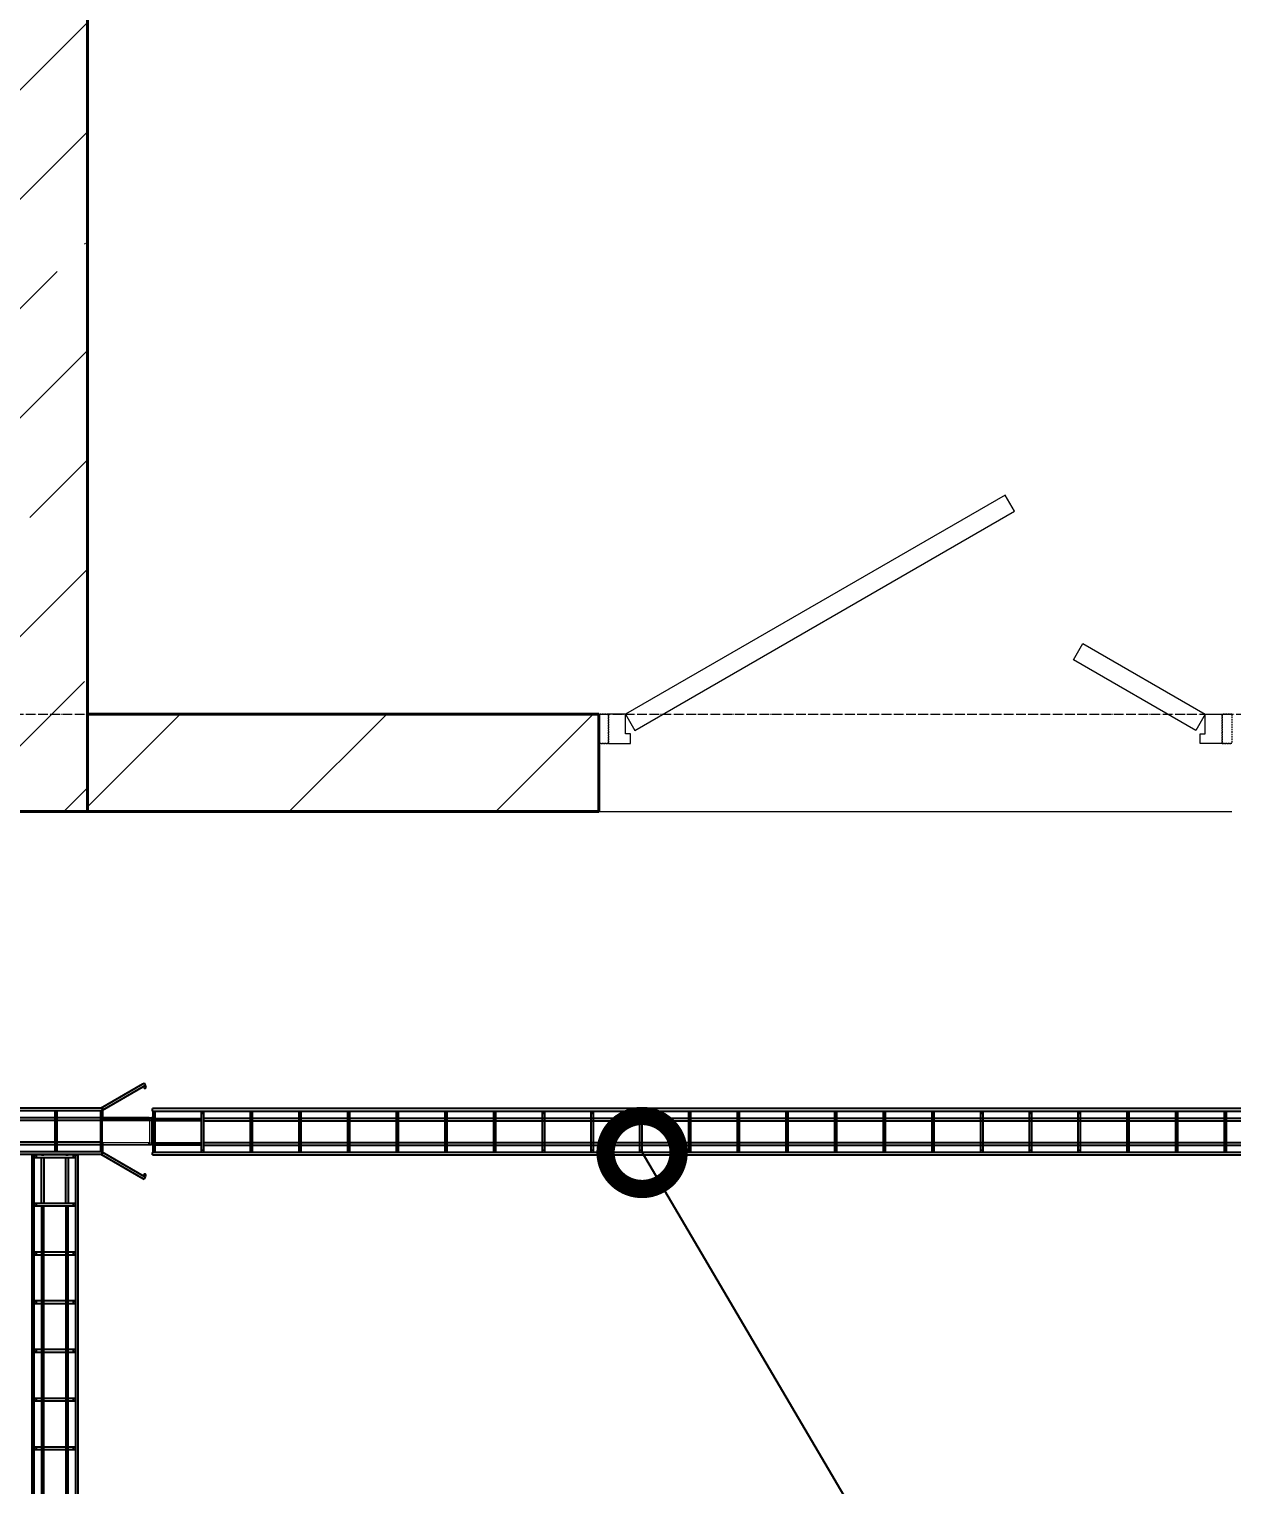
# Model space of a CAD drawing. Header units: millimetres. Extents: x 0 to 351840, y -132678 to 32417.
# Drawn here: x 311614 to 314083, y -43071 to -40081 of the extents above; entities that cross this region are included whole.
import ezdxf
from ezdxf import colors
from ezdxf.entities.mleader import LeaderData, LeaderLine
from ezdxf.math import Vec2, Vec3

# ---------------------------------------------------------------- set-up
doc = ezdxf.new("R2010")
doc.units = ezdxf.units.MM
doc.linetypes.add('BI_линия_сетки', pattern=[25, 20, -2.5, 0, -2.5])
doc.linetypes.add('BI_невидимые', pattern=[5, 3, -2])
for name, color, linetype, lineweight in [('E-CABL-TRAY-IDEN', 7, 'Continuous', 9), ('Двери', 7, 'Continuous', 18), ('Оси', 7, 'Continuous', 9), ('Перекрытие', 7, 'Continuous', 18), ('Стены внутренние', 7, 'Continuous', 18), ('Стены наружные', 7, 'Continuous', 18), ('Стены несущие', 7, 'Continuous', 18)]:
    doc.layers.add(name, color=color, linetype=linetype, lineweight=lineweight)
doc.styles.add('новый', font='Шрифт GOST2304A.ttf', dxfattribs={"width": 0.8, "height": 250})

# ---------------------------------------------------------------- blocks, each defined once
blk = doc.blocks.new('_DotSmall')
at = {"color": 0, "linetype": 'ByBlock', "const_width": 0.5}
blk.add_lwpolyline([(-0.0625, 0, 1), (0.0625, 0, 1)], format="xyb", close=True, dxfattribs=at)
blk = doc.blocks.new('*U54')
at = {"color": 0, "linetype": 'ByBlock', "lineweight": -2}
for p, q in [((190, 47.5), (187, 47.5)), ((5220.4, 47.5), (187, 47.5)), ((187, 42.5), (187, 47.5)), ((187, 42.5), (190, 42.5)), ((187.5, 42.5), (187.5, 41.5)), ((187.5, 41.5), (187.5, 40)), ((187.5, 40), (187.5, 37.5)), ((187.5, 37.5), (187.5, -37.5)), ((289.8, 47.5), (190, 47.5)), ((190, 42.5), (289.8, 42.5)), ((192.5, 41.5), (192.5, 42.5)), ((192.5, 40), (192.5, 41.5)), ((192.5, 37.5), (192.5, 40)), ((192.5, -37.5), (192.5, 37.5)), ((287.3, 42.5), (5220.4, 42.5)), ((287.3, 42.5), (287.3, 41.5)), ((287.3, 41.5), (287.3, 40)), ((287.3, 40), (287.3, 37.5)), ((287.3, 37.5), (287.3, -37.5)), ((292.3, 41.5), (292.3, 42.5)), ((292.3, 40), (292.3, 41.5)), ((292.3, 37.5), (292.3, 40)), ((292.3, -37.5), (292.3, 37.5)), ((387.3, 42.5), (387.3, 41.5)), ((387.3, 41.5), (387.3, 40)), ((387.3, 40), (387.3, 37.5)), ((387.3, 37.5), (387.3, -37.5)), ((392.3, 41.5), (392.3, 42.5)), ((392.3, 40), (392.3, 41.5)), ((392.3, 37.5), (392.3, 40)), ((392.3, -37.5), (392.3, 37.5)), ((487.3, 42.5), (487.3, 41.5)), ((487.3, 41.5), (487.3, 40)), ((487.3, 40), (487.3, 37.5)), ((487.3, 37.5), (487.3, -37.5)), ((492.3, 41.5), (492.3, 42.5)), ((492.3, 40), (492.3, 41.5)), ((492.3, 37.5), (492.3, 40)), ((492.3, -37.5), (492.3, 37.5)), ((587.3, 42.5), (587.3, 41.5)), ((587.3, 41.5), (587.3, 40)), ((587.3, 40), (587.3, 37.5)), ((587.3, 37.5), (587.3, -37.5)), ((592.3, 41.5), (592.3, 42.5)), ((592.3, 40), (592.3, 41.5)), ((592.3, 37.5), (592.3, 40)), ((592.3, -37.5), (592.3, 37.5)), ((687.3, 42.5), (687.3, 41.5)), ((687.3, 41.5), (687.3, 40)), ((687.3, 40), (687.3, 37.5)), ((687.3, 37.5), (687.3, -37.5)), ((692.3, 41.5), (692.3, 42.5)), ((692.3, 40), (692.3, 41.5)), ((692.3, 37.5), (692.3, 40)), ((692.3, -37.5), (692.3, 37.5)), ((787.3, 42.5), (787.3, 41.5)), ((787.3, 41.5), (787.3, 40)), ((787.3, 40), (787.3, 37.5)), ((787.3, 37.5), (787.3, -37.5)), ((792.3, 41.5), (792.3, 42.5)), ((792.3, 40), (792.3, 41.5)), ((792.3, 37.5), (792.3, 40)), ((792.3, -37.5), (792.3, 37.5)), ((187, 22.5), (187, 27.5)), ((192.5, 27.5), (287.3, 27.5)), ((287.3, 22.5), (192.5, 22.5)), ((5220.4, 27.5), (292.3, 27.5)), ((292.3, 22.5), (5220.4, 22.5)), ((187.5, -22.5), (187, -22.5)), ((187, -27.5), (187, -22.5)), ((187, -27.5), (187.5, -27.5)), ((192.5, -22.5), (287.3, -22.5)), ((287.3, -27.5), (192.5, -27.5)), ((5220.4, -22.5), (292.3, -22.5)), ((292.3, -27.5), (5220.4, -27.5)), ((190, -42.5), (187, -42.5)), ((187, -47.5), (187, -42.5)), ((187, -47.5), (5220.4, -47.5)), ((187, -47.5), (190, -47.5)), ((187.5, -37.5), (187.5, -40)), ((187.5, -40), (187.5, -41.5)), ((187.5, -41.5), (187.5, -42.5)), ((289.8, -42.5), (190, -42.5)), ((190, -47.5), (289.8, -47.5)), ((192.5, -40), (192.5, -37.5)), ((192.5, -41.5), (192.5, -40)), ((192.5, -42.5), (192.5, -41.5)), ((287.3, -37.5), (287.3, -40)), ((287.3, -40), (287.3, -41.5)), ((287.3, -41.5), (287.3, -42.5)), ((5220.4, -42.5), (287.3, -42.5)), ((292.3, -40), (292.3, -37.5)), ((292.3, -41.5), (292.3, -40)), ((292.3, -42.5), (292.3, -41.5)), ((387.3, -37.5), (387.3, -40)), ((387.3, -40), (387.3, -41.5)), ((387.3, -41.5), (387.3, -42.5)), ((392.3, -40), (392.3, -37.5)), ((392.3, -41.5), (392.3, -40)), ((392.3, -42.5), (392.3, -41.5)), ((487.3, -37.5), (487.3, -40)), ((487.3, -40), (487.3, -41.5)), ((487.3, -41.5), (487.3, -42.5)), ((492.3, -40), (492.3, -37.5)), ((492.3, -41.5), (492.3, -40)), ((492.3, -42.5), (492.3, -41.5)), ((587.3, -37.5), (587.3, -40)), ((587.3, -40), (587.3, -41.5)), ((587.3, -41.5), (587.3, -42.5)), ((592.3, -40), (592.3, -37.5)), ((592.3, -41.5), (592.3, -40)), ((592.3, -42.5), (592.3, -41.5)), ((687.3, -37.5), (687.3, -40)), ((687.3, -40), (687.3, -41.5)), ((687.3, -41.5), (687.3, -42.5)), ((692.3, -40), (692.3, -37.5)), ((692.3, -41.5), (692.3, -40)), ((692.3, -42.5), (692.3, -41.5)), ((787.3, -37.5), (787.3, -40)), ((787.3, -40), (787.3, -41.5)), ((787.3, -41.5), (787.3, -42.5)), ((792.3, -40), (792.3, -37.5)), ((792.3, -41.5), (792.3, -40)), ((792.3, -42.5), (792.3, -41.5))]:
    blk.add_line(p, q, dxfattribs=at)
for centre, start, end in [((190, 40), 180, 0), ((289.8, 40), 180, 0), ((389.8, 40), 180, 0), ((489.8, 40), 180, 0), ((589.8, 40), 180, 0), ((689.8, 40), 180, 0), ((789.8, 40), 180, 0), ((190, -40), 0, 180), ((289.8, -40), 0, 180), ((389.8, -40), 0, 180), ((489.8, -40), 0, 180), ((589.8, -40), 0, 180), ((689.8, -40), 0, 180), ((789.8, -40), 0, 180)]:
    blk.add_arc(centre, 2.5, start, end, dxfattribs=at)
blk = doc.blocks.new('*U46')
at = {"color": 0, "linetype": 'ByBlock', "lineweight": -2}
for p, q in [((12.1, 93.1), (11.4, 91.8)), ((12.7, 94), (12.1, 93.1)), ((12.2, 94.2), (14.7, 98.6)), ((12.2, 94.2), (14.8, 92.7)), ((17.3, 97.1), (14.7, 98.6)), ((14.8, 92.7), (101.2, 42.8)), ((15.7, 89.3), (16.5, 90.6)), ((16.5, 90.6), (17, 91.5)), ((103.7, 47.2), (17.3, 97.1)), ((294.2, 47.2), (380.6, 97.1)), ((383.1, 92.7), (296.7, 42.8)), ((380.6, 97.1), (383.2, 98.6)), ((381.5, 90.6), (381, 91.5)), ((382.2, 89.3), (381.5, 90.6)), ((385.7, 94.2), (383.1, 92.7)), ((385.7, 94.2), (383.2, 98.6)), ((385.3, 94), (385.8, 93.1)), ((385.8, 93.1), (386.5, 91.8)), ((99.8, 42.5), (298.4, 42.5)), ((99.8, 42.5), (99.8, -37.5)), ((298.4, 47.5), (103.2, 47.5)), ((104.8, -37.5), (104.8, 42.5)), ((199.8, 42.5), (199.8, -37.5)), ((204.8, -37.5), (204.8, 42.5)), ((293.6, 42.5), (293.6, -37.5)), ((298.4, 47.5), (295.4, 47.5)), ((295.4, 47.5), (298.4, 47.5)), ((298.4, 42.5), (295.4, 42.5)), ((298.4, 42.5), (298.4, 47.5)), ((298.4, 42.5), (298.4, 47.5)), ((298.6, -37.5), (298.6, 42.5)), ((-0.5, 27.5), (0, 27.5)), ((-0.5, 27.5), (-0.5, 22.5)), ((0, 22.5), (-0.5, 22.5)), ((0, 27.5), (0, -27.5)), ((99.8, 27.5), (0, 27.5)), ((5, -27.5), (5, 27.5)), ((5, 22.5), (99.8, 22.5)), ((298.6, 27.5), (398.4, 27.5)), ((393.4, 22.5), (298.6, 22.5)), ((393.4, -27.5), (393.4, 27.5)), ((398.4, 27.5), (398.4, -27.5)), ((398.9, 27.5), (398.4, 27.5)), ((398.4, 22.5), (398.9, 22.5)), ((398.9, 27.5), (398.9, 22.5)), ((0, -22.5), (-0.5, -22.5)), ((-0.5, -27.5), (-0.5, -22.5)), ((-0.5, -27.5), (0, -27.5)), ((99.8, -27.5), (0, -27.5)), ((5, -22.5), (99.8, -22.5)), ((293.6, -22.5), (104.8, -22.5)), ((104.8, -27.5), (293.6, -27.5)), ((393.4, -22.5), (298.6, -22.5)), ((298.6, -27.5), (398.4, -27.5)), ((398.4, -27.5), (398.4, -22.5)), ((398.4, -22.5), (398.9, -22.5)), ((398.9, -27.5), (398.9, -22.5)), ((14.8, -92.7), (101.2, -42.8)), ((103.7, -47.2), (17.3, -97.1)), ((99.8, -37.5), (99.8, -40)), ((99.8, -40), (99.8, -41.5)), ((99.8, -41.5), (99.8, -42.5)), ((296.7, -42.5), (99.8, -42.5)), ((103.2, -47.5), (296.7, -47.5)), ((104.8, -40), (104.8, -37.5)), ((104.8, -41.5), (104.8, -40)), ((104.8, -42.5), (104.8, -41.5)), ((199.8, -37.5), (199.8, -40)), ((199.8, -40), (199.8, -41.5)), ((199.8, -41.5), (199.8, -42.5)), ((204.8, -40), (204.8, -37.5)), ((204.8, -41.5), (204.8, -40)), ((204.8, -42.5), (204.8, -41.5)), ((293.6, -37.5), (293.6, -40)), ((293.6, -40), (293.6, -41.5)), ((293.6, -41.5), (293.6, -42.5)), ((293.7, -47.5), (296.7, -47.5)), ((294.2, -47.2), (380.6, -97.1)), ((296.7, -47.5), (296.7, -42.5)), ((383.1, -92.7), (296.7, -42.8)), ((298.6, -40), (298.6, -37.5)), ((298.6, -41.5), (298.6, -40)), ((298.6, -42.5), (298.6, -41.5)), ((15.7, -89.3), (16.5, -90.6)), ((382.2, -89.3), (381.5, -90.6)), ((12.1, -93.1), (11.4, -91.8)), ((12.7, -94), (12.1, -93.1)), ((12.2, -94.2), (14.8, -92.7)), ((12.2, -94.2), (14.7, -98.6)), ((17.3, -97.1), (14.7, -98.6)), ((16.5, -90.6), (17, -91.5)), ((380.6, -97.1), (383.2, -98.6)), ((381.5, -90.6), (381, -91.5)), ((385.7, -94.2), (383.1, -92.7)), ((385.7, -94.2), (383.2, -98.6)), ((385.3, -94), (385.8, -93.1)), ((385.8, -93.1), (386.5, -91.8))]:
    blk.add_line(p, q, dxfattribs=at)
for centre, start, end in [((13.6, 90.6), 150, 330), ((384.4, 90.6), 210, 30), ((102.3, -40), 0, 180), ((202.3, -40), 0, 180), ((296.1, -40), 0, 180), ((13.6, -90.6), 30, 210), ((384.4, -90.6), 330, 150)]:
    blk.add_arc(centre, 2.5, start, end, dxfattribs=at)
for points in [[(5, 22.5), (99.8, 22.5), (99.8, -22.5), (5, -22.5)], [(298.6, 22.5), (393.4, 22.5), (393.4, -22.5), (298.6, -22.5)]]:
    blk.add_wipeout(points, dxfattribs=at)
for p, q in [((-0.5, 22.5), (-0.5, 27.5)), ((99.8, 22.5), (0, 22.5)), ((5, 27.5), (99.8, 27.5)), ((293.6, 27.5), (104.8, 27.5)), ((104.8, 22.5), (293.6, 22.5)), ((393.4, 27.5), (298.6, 27.5)), ((298.6, 22.5), (398.4, 22.5)), ((398.4, 22.5), (398.4, 27.5))]:
    blk.add_line(p, q, dxfattribs=at)
blk = doc.blocks.new('*U53')
at = {"color": 0, "linetype": 'ByBlock', "lineweight": -2}
for p, q in [((190, 47.5), (187, 47.5)), ((19801.5, 47.5), (187, 47.5)), ((187, 42.5), (187, 47.5)), ((187, 42.5), (190, 42.5)), ((187.5, 42.5), (187.5, 41.5)), ((187.5, 41.5), (187.5, 40)), ((187.5, 40), (187.5, 37.5)), ((187.5, 37.5), (187.5, -37.5)), ((289.8, 47.5), (190, 47.5)), ((190, 42.5), (289.8, 42.5)), ((192.5, 41.5), (192.5, 42.5)), ((192.5, 40), (192.5, 41.5)), ((192.5, 37.5), (192.5, 40)), ((192.5, -37.5), (192.5, 37.5)), ((287.3, 42.5), (19801.5, 42.5)), ((287.3, 42.5), (287.3, 41.5)), ((287.3, 41.5), (287.3, 40)), ((287.3, 40), (287.3, 37.5)), ((287.3, 37.5), (287.3, -37.5)), ((292.3, 41.5), (292.3, 42.5)), ((292.3, 40), (292.3, 41.5)), ((292.3, 37.5), (292.3, 40)), ((292.3, -37.5), (292.3, 37.5)), ((387.3, 42.5), (387.3, 41.5)), ((387.3, 41.5), (387.3, 40)), ((387.3, 40), (387.3, 37.5)), ((387.3, 37.5), (387.3, -37.5)), ((392.3, 41.5), (392.3, 42.5)), ((392.3, 40), (392.3, 41.5)), ((392.3, 37.5), (392.3, 40)), ((392.3, -37.5), (392.3, 37.5)), ((487.3, 42.5), (487.3, 41.5)), ((487.3, 41.5), (487.3, 40)), ((487.3, 40), (487.3, 37.5)), ((487.3, 37.5), (487.3, -37.5)), ((492.3, 41.5), (492.3, 42.5)), ((492.3, 40), (492.3, 41.5)), ((492.3, 37.5), (492.3, 40)), ((492.3, -37.5), (492.3, 37.5)), ((587.3, 42.5), (587.3, 41.5)), ((587.3, 41.5), (587.3, 40)), ((587.3, 40), (587.3, 37.5)), ((587.3, 37.5), (587.3, -37.5)), ((592.3, 41.5), (592.3, 42.5)), ((592.3, 40), (592.3, 41.5)), ((592.3, 37.5), (592.3, 40)), ((592.3, -37.5), (592.3, 37.5)), ((687.3, 42.5), (687.3, 41.5)), ((687.3, 41.5), (687.3, 40)), ((687.3, 40), (687.3, 37.5)), ((687.3, 37.5), (687.3, -37.5)), ((692.3, 41.5), (692.3, 42.5)), ((692.3, 40), (692.3, 41.5)), ((692.3, 37.5), (692.3, 40)), ((692.3, -37.5), (692.3, 37.5)), ((787.3, 42.5), (787.3, 41.5)), ((787.3, 41.5), (787.3, 40)), ((787.3, 40), (787.3, 37.5)), ((787.3, 37.5), (787.3, -37.5)), ((792.3, 41.5), (792.3, 42.5)), ((792.3, 40), (792.3, 41.5)), ((792.3, 37.5), (792.3, 40)), ((792.3, -37.5), (792.3, 37.5)), ((887.3, 42.5), (887.3, 41.5)), ((887.3, 41.5), (887.3, 40)), ((887.3, 40), (887.3, 37.5)), ((887.3, 37.5), (887.3, -37.5)), ((892.3, 41.5), (892.3, 42.5)), ((892.3, 40), (892.3, 41.5)), ((892.3, 37.5), (892.3, 40)), ((892.3, -37.5), (892.3, 37.5)), ((987.3, 42.5), (987.3, 41.5)), ((987.3, 41.5), (987.3, 40)), ((987.3, 40), (987.3, 37.5)), ((987.3, 37.5), (987.3, -37.5)), ((992.3, 41.5), (992.3, 42.5)), ((992.3, 40), (992.3, 41.5)), ((992.3, 37.5), (992.3, 40)), ((992.3, -37.5), (992.3, 37.5)), ((1087.3, 42.5), (1087.3, 41.5)), ((1087.3, 41.5), (1087.3, 40)), ((1087.3, 40), (1087.3, 37.5)), ((1087.3, 37.5), (1087.3, -37.5)), ((1092.3, 41.5), (1092.3, 42.5)), ((1092.3, 40), (1092.3, 41.5)), ((1092.3, 37.5), (1092.3, 40)), ((1092.3, -37.5), (1092.3, 37.5)), ((1187.3, 42.5), (1187.3, 41.5)), ((1187.3, 41.5), (1187.3, 40)), ((1187.3, 40), (1187.3, 37.5)), ((1187.3, 37.5), (1187.3, -37.5)), ((1192.3, 41.5), (1192.3, 42.5)), ((1192.3, 40), (1192.3, 41.5)), ((1192.3, 37.5), (1192.3, 40)), ((1192.3, -37.5), (1192.3, 37.5)), ((1287.3, 42.5), (1287.3, 41.5)), ((1287.3, 41.5), (1287.3, 40)), ((1287.3, 40), (1287.3, 37.5)), ((1287.3, 37.5), (1287.3, -37.5)), ((1292.3, 41.5), (1292.3, 42.5)), ((1292.3, 40), (1292.3, 41.5)), ((1292.3, 37.5), (1292.3, 40)), ((1292.3, -37.5), (1292.3, 37.5)), ((1387.3, 42.5), (1387.3, 41.5)), ((1387.3, 41.5), (1387.3, 40)), ((1387.3, 40), (1387.3, 37.5)), ((1387.3, 37.5), (1387.3, -37.5)), ((1392.3, 41.5), (1392.3, 42.5)), ((1392.3, 40), (1392.3, 41.5)), ((1392.3, 37.5), (1392.3, 40)), ((1392.3, -37.5), (1392.3, 37.5)), ((1487.3, 42.5), (1487.3, 41.5)), ((1487.3, 41.5), (1487.3, 40)), ((1487.3, 40), (1487.3, 37.5)), ((1487.3, 37.5), (1487.3, -37.5)), ((1492.3, 41.5), (1492.3, 42.5)), ((1492.3, 40), (1492.3, 41.5)), ((1492.3, 37.5), (1492.3, 40)), ((1492.3, -37.5), (1492.3, 37.5)), ((1587.3, 42.5), (1587.3, 41.5)), ((1587.3, 41.5), (1587.3, 40)), ((1587.3, 40), (1587.3, 37.5)), ((1587.3, 37.5), (1587.3, -37.5)), ((1592.3, 41.5), (1592.3, 42.5)), ((1592.3, 40), (1592.3, 41.5)), ((1592.3, 37.5), (1592.3, 40)), ((1592.3, -37.5), (1592.3, 37.5)), ((1687.3, 42.5), (1687.3, 41.5)), ((1687.3, 41.5), (1687.3, 40)), ((1687.3, 40), (1687.3, 37.5)), ((1687.3, 37.5), (1687.3, -37.5)), ((1692.3, 41.5), (1692.3, 42.5)), ((1692.3, 40), (1692.3, 41.5)), ((1692.3, 37.5), (1692.3, 40)), ((1692.3, -37.5), (1692.3, 37.5)), ((1787.3, 42.5), (1787.3, 41.5)), ((1787.3, 41.5), (1787.3, 40)), ((1787.3, 40), (1787.3, 37.5)), ((1787.3, 37.5), (1787.3, -37.5)), ((1792.3, 41.5), (1792.3, 42.5)), ((1792.3, 40), (1792.3, 41.5)), ((1792.3, 37.5), (1792.3, 40)), ((1792.3, -37.5), (1792.3, 37.5)), ((1887.3, 42.5), (1887.3, 41.5)), ((1887.3, 41.5), (1887.3, 40)), ((1887.3, 40), (1887.3, 37.5)), ((1887.3, 37.5), (1887.3, -37.5)), ((1892.3, 41.5), (1892.3, 42.5)), ((1892.3, 40), (1892.3, 41.5)), ((1892.3, 37.5), (1892.3, 40)), ((1892.3, -37.5), (1892.3, 37.5)), ((1987.3, 42.5), (1987.3, 41.5)), ((1987.3, 41.5), (1987.3, 40)), ((1987.3, 40), (1987.3, 37.5)), ((1987.3, 37.5), (1987.3, -37.5)), ((1992.3, 41.5), (1992.3, 42.5)), ((1992.3, 40), (1992.3, 41.5)), ((1992.3, 37.5), (1992.3, 40)), ((1992.3, -37.5), (1992.3, 37.5)), ((2087.3, 42.5), (2087.3, 41.5)), ((2087.3, 41.5), (2087.3, 40)), ((2087.3, 40), (2087.3, 37.5)), ((2087.3, 37.5), (2087.3, -37.5)), ((2092.3, 41.5), (2092.3, 42.5)), ((2092.3, 40), (2092.3, 41.5)), ((2092.3, 37.5), (2092.3, 40)), ((2092.3, -37.5), (2092.3, 37.5)), ((2187.3, 42.5), (2187.3, 41.5)), ((2187.3, 41.5), (2187.3, 40)), ((2187.3, 40), (2187.3, 37.5)), ((2187.3, 37.5), (2187.3, -37.5)), ((2192.3, 41.5), (2192.3, 42.5)), ((2192.3, 40), (2192.3, 41.5)), ((2192.3, 37.5), (2192.3, 40)), ((2192.3, -37.5), (2192.3, 37.5)), ((2287.3, 42.5), (2287.3, 41.5)), ((2287.3, 41.5), (2287.3, 40)), ((2287.3, 40), (2287.3, 37.5)), ((2287.3, 37.5), (2287.3, -37.5)), ((2292.3, 41.5), (2292.3, 42.5)), ((2292.3, 40), (2292.3, 41.5)), ((2292.3, 37.5), (2292.3, 40)), ((2292.3, -37.5), (2292.3, 37.5)), ((2387.3, 42.5), (2387.3, 41.5)), ((2387.3, 41.5), (2387.3, 40)), ((2387.3, 40), (2387.3, 37.5)), ((2387.3, 37.5), (2387.3, -37.5)), ((2392.3, 41.5), (2392.3, 42.5)), ((2392.3, 40), (2392.3, 41.5)), ((2392.3, 37.5), (2392.3, 40)), ((2392.3, -37.5), (2392.3, 37.5)), ((187, 22.5), (187, 27.5)), ((192.5, 27.5), (287.3, 27.5)), ((287.3, 22.5), (192.5, 22.5)), ((19801.5, 27.5), (292.3, 27.5)), ((292.3, 22.5), (19801.5, 22.5)), ((187.5, -22.5), (187, -22.5)), ((187, -27.5), (187, -22.5)), ((187, -27.5), (187.5, -27.5)), ((192.5, -22.5), (287.3, -22.5)), ((287.3, -27.5), (192.5, -27.5)), ((19801.5, -22.5), (292.3, -22.5)), ((292.3, -27.5), (19801.5, -27.5)), ((190, -42.5), (187, -42.5)), ((187, -47.5), (187, -42.5)), ((187, -47.5), (19801.5, -47.5)), ((187, -47.5), (190, -47.5)), ((187.5, -37.5), (187.5, -40)), ((187.5, -40), (187.5, -41.5)), ((187.5, -41.5), (187.5, -42.5)), ((289.8, -42.5), (190, -42.5)), ((190, -47.5), (289.8, -47.5)), ((192.5, -40), (192.5, -37.5)), ((192.5, -41.5), (192.5, -40)), ((192.5, -42.5), (192.5, -41.5)), ((287.3, -37.5), (287.3, -40)), ((287.3, -40), (287.3, -41.5)), ((287.3, -41.5), (287.3, -42.5)), ((19801.5, -42.5), (287.3, -42.5)), ((292.3, -40), (292.3, -37.5)), ((292.3, -41.5), (292.3, -40)), ((292.3, -42.5), (292.3, -41.5)), ((387.3, -37.5), (387.3, -40)), ((387.3, -40), (387.3, -41.5)), ((387.3, -41.5), (387.3, -42.5)), ((392.3, -40), (392.3, -37.5)), ((392.3, -41.5), (392.3, -40)), ((392.3, -42.5), (392.3, -41.5)), ((487.3, -37.5), (487.3, -40)), ((487.3, -40), (487.3, -41.5)), ((487.3, -41.5), (487.3, -42.5)), ((492.3, -40), (492.3, -37.5)), ((492.3, -41.5), (492.3, -40)), ((492.3, -42.5), (492.3, -41.5)), ((587.3, -37.5), (587.3, -40)), ((587.3, -40), (587.3, -41.5)), ((587.3, -41.5), (587.3, -42.5)), ((592.3, -40), (592.3, -37.5)), ((592.3, -41.5), (592.3, -40)), ((592.3, -42.5), (592.3, -41.5)), ((687.3, -37.5), (687.3, -40)), ((687.3, -40), (687.3, -41.5)), ((687.3, -41.5), (687.3, -42.5)), ((692.3, -40), (692.3, -37.5)), ((692.3, -41.5), (692.3, -40)), ((692.3, -42.5), (692.3, -41.5)), ((787.3, -37.5), (787.3, -40)), ((787.3, -40), (787.3, -41.5)), ((787.3, -41.5), (787.3, -42.5)), ((792.3, -40), (792.3, -37.5)), ((792.3, -41.5), (792.3, -40)), ((792.3, -42.5), (792.3, -41.5)), ((887.3, -37.5), (887.3, -40)), ((887.3, -40), (887.3, -41.5)), ((887.3, -41.5), (887.3, -42.5)), ((892.3, -40), (892.3, -37.5)), ((892.3, -41.5), (892.3, -40)), ((892.3, -42.5), (892.3, -41.5)), ((987.3, -37.5), (987.3, -40)), ((987.3, -40), (987.3, -41.5)), ((987.3, -41.5), (987.3, -42.5)), ((992.3, -40), (992.3, -37.5)), ((992.3, -41.5), (992.3, -40)), ((992.3, -42.5), (992.3, -41.5)), ((1087.3, -37.5), (1087.3, -40)), ((1087.3, -40), (1087.3, -41.5)), ((1087.3, -41.5), (1087.3, -42.5)), ((1092.3, -40), (1092.3, -37.5)), ((1092.3, -41.5), (1092.3, -40)), ((1092.3, -42.5), (1092.3, -41.5)), ((1187.3, -37.5), (1187.3, -40)), ((1187.3, -40), (1187.3, -41.5)), ((1187.3, -41.5), (1187.3, -42.5)), ((1192.3, -40), (1192.3, -37.5)), ((1192.3, -41.5), (1192.3, -40)), ((1192.3, -42.5), (1192.3, -41.5)), ((1287.3, -37.5), (1287.3, -40)), ((1287.3, -40), (1287.3, -41.5)), ((1287.3, -41.5), (1287.3, -42.5)), ((1292.3, -40), (1292.3, -37.5)), ((1292.3, -41.5), (1292.3, -40)), ((1292.3, -42.5), (1292.3, -41.5)), ((1387.3, -37.5), (1387.3, -40)), ((1387.3, -40), (1387.3, -41.5)), ((1387.3, -41.5), (1387.3, -42.5)), ((1392.3, -40), (1392.3, -37.5)), ((1392.3, -41.5), (1392.3, -40)), ((1392.3, -42.5), (1392.3, -41.5)), ((1487.3, -37.5), (1487.3, -40)), ((1487.3, -40), (1487.3, -41.5)), ((1487.3, -41.5), (1487.3, -42.5)), ((1492.3, -40), (1492.3, -37.5)), ((1492.3, -41.5), (1492.3, -40)), ((1492.3, -42.5), (1492.3, -41.5)), ((1587.3, -37.5), (1587.3, -40)), ((1587.3, -40), (1587.3, -41.5)), ((1587.3, -41.5), (1587.3, -42.5)), ((1592.3, -40), (1592.3, -37.5)), ((1592.3, -41.5), (1592.3, -40)), ((1592.3, -42.5), (1592.3, -41.5)), ((1687.3, -37.5), (1687.3, -40)), ((1687.3, -40), (1687.3, -41.5)), ((1687.3, -41.5), (1687.3, -42.5)), ((1692.3, -40), (1692.3, -37.5)), ((1692.3, -41.5), (1692.3, -40)), ((1692.3, -42.5), (1692.3, -41.5)), ((1787.3, -37.5), (1787.3, -40)), ((1787.3, -40), (1787.3, -41.5)), ((1787.3, -41.5), (1787.3, -42.5)), ((1792.3, -40), (1792.3, -37.5)), ((1792.3, -41.5), (1792.3, -40)), ((1792.3, -42.5), (1792.3, -41.5)), ((1887.3, -37.5), (1887.3, -40)), ((1887.3, -40), (1887.3, -41.5)), ((1887.3, -41.5), (1887.3, -42.5)), ((1892.3, -40), (1892.3, -37.5)), ((1892.3, -41.5), (1892.3, -40)), ((1892.3, -42.5), (1892.3, -41.5)), ((1987.3, -37.5), (1987.3, -40)), ((1987.3, -40), (1987.3, -41.5)), ((1987.3, -41.5), (1987.3, -42.5)), ((1992.3, -40), (1992.3, -37.5)), ((1992.3, -41.5), (1992.3, -40)), ((1992.3, -42.5), (1992.3, -41.5)), ((2087.3, -37.5), (2087.3, -40)), ((2087.3, -40), (2087.3, -41.5)), ((2087.3, -41.5), (2087.3, -42.5)), ((2092.3, -40), (2092.3, -37.5)), ((2092.3, -41.5), (2092.3, -40)), ((2092.3, -42.5), (2092.3, -41.5)), ((2187.3, -37.5), (2187.3, -40)), ((2187.3, -40), (2187.3, -41.5)), ((2187.3, -41.5), (2187.3, -42.5)), ((2192.3, -40), (2192.3, -37.5)), ((2192.3, -41.5), (2192.3, -40)), ((2192.3, -42.5), (2192.3, -41.5)), ((2287.3, -37.5), (2287.3, -40)), ((2287.3, -40), (2287.3, -41.5)), ((2287.3, -41.5), (2287.3, -42.5)), ((2292.3, -40), (2292.3, -37.5)), ((2292.3, -41.5), (2292.3, -40)), ((2292.3, -42.5), (2292.3, -41.5)), ((2387.3, -37.5), (2387.3, -40)), ((2387.3, -40), (2387.3, -41.5)), ((2387.3, -41.5), (2387.3, -42.5)), ((2392.3, -40), (2392.3, -37.5)), ((2392.3, -41.5), (2392.3, -40)), ((2392.3, -42.5), (2392.3, -41.5))]:
    blk.add_line(p, q, dxfattribs=at)
for centre, start, end in [((190, 40), 180, 0), ((289.8, 40), 180, 0), ((389.8, 40), 180, 0), ((489.8, 40), 180, 0), ((589.8, 40), 180, 0), ((689.8, 40), 180, 0), ((789.8, 40), 180, 0), ((889.8, 40), 180, 0), ((989.8, 40), 180, 0), ((1089.8, 40), 180, 0), ((1189.8, 40), 180, 0), ((1289.8, 40), 180, 0), ((1389.8, 40), 180, 0), ((1489.8, 40), 180, 0), ((1589.8, 40), 180, 0), ((1689.8, 40), 180, 0), ((1789.8, 40), 180, 0), ((1889.8, 40), 180, 0), ((1989.8, 40), 180, 0), ((2089.8, 40), 180, 0), ((2189.8, 40), 180, 0), ((2289.8, 40), 180, 0), ((2389.8, 40), 180, 0), ((190, -40), 0, 180), ((289.8, -40), 0, 180), ((389.8, -40), 0, 180), ((489.8, -40), 0, 180), ((589.8, -40), 0, 180), ((689.8, -40), 0, 180), ((789.8, -40), 0, 180), ((889.8, -40), 0, 180), ((989.8, -40), 0, 180), ((1089.8, -40), 0, 180), ((1189.8, -40), 0, 180), ((1289.8, -40), 0, 180), ((1389.8, -40), 0, 180), ((1489.8, -40), 0, 180), ((1589.8, -40), 0, 180), ((1689.8, -40), 0, 180), ((1789.8, -40), 0, 180), ((1889.8, -40), 0, 180), ((1989.8, -40), 0, 180), ((2089.8, -40), 0, 180), ((2189.8, -40), 0, 180), ((2289.8, -40), 0, 180), ((2389.8, -40), 0, 180)]:
    blk.add_arc(centre, 2.5, start, end, dxfattribs=at)
blk = doc.blocks.new('_Двери_Металлические_Двупольная_Противопожарная_Паркинг - _дверь_ДМН_2200-1300_EI30_П Д-3-5654660-01 Этаж__0_000___Отделочный_')
at = {"layer": 'Двери', "color": 9, "lineweight": 9}
for p, q in [((309.4, 550), (-470, 100)), ((328.6, 516.7), (309.4, 550)), ((-450.8, 66.7), (328.6, 516.7)), ((449.6, 211.7), (468.9, 245)), ((468.9, 245), (720, 100)), ((700.8, 66.7), (449.6, 211.7)), ((-470, 100), (-505, 100)), ((-470, 100), (-450.8, 66.7)), ((-470, 60), (-470, 100)), ((720, 100), (700.8, 66.7)), ((720, 100), (755, 100)), ((720, 60), (720, 100)), ((-460, 60), (-470, 60)), ((-460, 40), (-460, 60)), ((710, 60), (720, 60)), ((710, 40), (710, 60)), ((-505, 40), (-460, 40)), ((755, 40), (710, 40))]:
    blk.add_line(p, q, dxfattribs=at)
at = {"layer": 'Двери', "color": 9, "linetype": 'BI_невидимые', "lineweight": 9}
for p, q in [((-525, 40), (-525, 100)), ((-525, 100), (-505, 100)), ((-525, 40), (-525, 100)), ((-525, 100), (-505, 100)), ((-505, 100), (-525, 100)), ((-505, 100), (-505, 40)), ((-505, 100), (-505, 40)), ((-505, 40), (-505, 100)), ((755, 40), (755, 100)), ((755, 100), (775, 100)), ((755, 40), (755, 100)), ((755, 100), (775, 100)), ((775, 100), (755, 100)), ((755, 100), (755, 40)), ((775, 100), (775, 40)), ((775, 100), (775, 40)), ((-505, 40), (-525, 40)), ((-505, 40), (-525, 40)), ((-525, 40), (-505, 40)), ((775, 40), (755, 40)), ((775, 40), (755, 40)), ((755, 40), (775, 40))]:
    blk.add_line(p, q, dxfattribs=at)
blk = doc.blocks.new('A$C13a22a9d')
at = {"layer": 'Стены внутренние', "lineweight": 9}
h = blk.add_hatch(dxfattribs=at)
h.set_pattern_fill('FP_35', color=9, style=0, pattern_type=2)
h.set_pattern_definition([(0, (2e-10, 1e-10), (1625.6, 406.4), [67.056, -1152.144, 67.056, -1152.144, -6502.4]), (0, (2e-10, 1e-10), (1625.6, 406.4), [-2438.4, 67.056, -2371.344, 67.056, -1152.144, -2844.8]), (0, (2e-10, 1e-10), (1625.6, 406.4), [-6096, 67.056, -745.744, 67.056, -1964.944]), (120, (609.6, 203.2), (-1164.753, 1204.611), [67.056, -1152.144, 67.056, -1152.144, -6502.4]), (120, (609.6, 203.2), (-1164.753, 1204.611), [-2438.4, 67.056, -2371.344, 67.056, -1152.144, -2844.8]), (120, (609.6, 203.2), (-1164.753, 1204.611), [-6096, 67.056, -745.744, 67.056, -1964.944]), (240, (812.8, 1016), (-460.847, -1611.011), [67.056, -1152.144, 67.056, -1152.144, -6502.4]), (240, (812.8, 1016), (-460.847, -1611.011), [-2438.4, 67.056, -2371.344, 67.056, -1152.144, -2844.8]), (240, (812.8, 1016), (-460.847, -1611.011), [-6096, 67.056, -745.744, 67.056, -1964.944])])
h.paths.add_polyline_path([(13350, 7700), (13350, 7900), (12300, 7900), (12300, 7700)])
h.paths.add_polyline_path([(15700, 7700), (15700, 7900), (14650, 7900), (14650, 7700)])
h = blk.add_hatch(dxfattribs=at)
h.set_pattern_fill('FP_36', color=9, style=0, pattern_type=2)
h.set_pattern_definition([(45, (2e-10, 1e-10), (-212.132, 212.132), [])])
h.paths.add_polyline_path([(13350, 7700), (13350, 7900), (12300, 7900), (12300, 7700)])
h.paths.add_polyline_path([(15700, 7700), (15700, 7900), (14650, 7900), (14650, 7700)])
at = {"layer": 'Стены наружные', "lineweight": 9}
h = blk.add_hatch(dxfattribs=at)
h.set_pattern_fill('FP_34', color=9, style=0, pattern_type=2)
h.set_pattern_definition([(45, (2e-10, 1e-10), (-224.5064, 224.5064), []), (45, (224.5, 1e-10), (-224.5064, 224.5064), [396.875, -79.375, 3.353, -76.022])])
h.paths.add_polyline_path([(12300, 7700), (12300, 14840), (12100, 14840), (12100, 7700)])
at = {"layer": 'Оси', "color": 9, "linetype": 'BI_линия_сетки'}
blk.add_line((-4869.1, 7900), (49050, 7900), dxfattribs=at)
at = {"layer": 'Перекрытие', "color": 9, "lineweight": 9}
blk.add_line((13350, 7700), (14650, 7700), dxfattribs=at)
at = {"layer": 'Стены несущие', "color": 9, "lineweight": 40}
for p, q in [((12300, 7900), (12300, 14640)), ((13350, 7900), (12300, 7900)), ((12300, 7900), (12300, 7700)), ((13350, 7700), (13350, 7900)), ((12100, 7700), (13350, 7700))]:
    blk.add_line(p, q, dxfattribs=at)
at = {"layer": 'Двери', "color": 9}
blk.add_blockref('_Двери_Металлические_Двупольная_Противопожарная_Паркинг - _дверь_ДМН_2200-1300_EI30_П Д-3-5654660-01 Этаж__0_000___Отделочный_', (13875, 7800), dxfattribs=at)

msp = doc.modelspace()

# ---------------------------------------------------------------- block references
at = {"color": 1, "rotation": 270}
msp.add_blockref('*U54', (311666.8, -42205.7), dxfattribs=at)

# ---------------------------------------------------------------- leaders
at = {"layer": 'E-CABL-TRAY-IDEN', "color": 0}
ml = msp.add_multileader_mtext('Standard', dxfattribs=at)
ml.set_content('{\\C0;Проволочный кабельный лоток 100х50(h)\\Pна отм. +3,100}', color=1, style='новый')
ml.set_leader_properties()
ml.set_arrow_properties(name='DOTSMALL')
ml.build(insert=Vec2(0, 0))
ml.multileader.update_dxf_attribs({"text_left_attachment_type": 6, "text_right_attachment_type": 6, "dogleg_length": 107.1, "arrow_head_size": 300})
ctx = ml.context
ctx.base_point, ctx.char_height, ctx.arrow_head_size, ctx.landing_gap_size, ctx.plane_origin, ctx.plane_x_axis, ctx.plane_y_axis = Vec3(314748.2, -45392.4), 300, 300, 10, Vec3(281126.7, -25698.4), Vec3(1, -0.000677), Vec3(0.000677, 1)
ctx.left_attachment, ctx.right_attachment, ctx.text_align_type = 6, 6, 1
notes = []
notes.append((ctx, [(1, (1, 1, 0), (314641.1, -45392.3), (1, -0.000677), 107.1, [(1, [(312872.4, -42388.1)], 0, [])])]))
ctx.mtext.insert, ctx.mtext.text_direction, ctx.mtext.rotation, ctx.mtext.width, ctx.mtext.defined_height, ctx.mtext.alignment, ctx.mtext.line_spacing_factor, ctx.mtext.line_spacing_style, ctx.mtext.flow_direction = Vec3(317833.2, -45034.5), Vec3(1, -0.000677), 6.282508, 6166.303, 388.8, 2, 0.96, 2, 5
for ctx, leaders in notes:
    for number, flags, end, landing, length, lines in leaders:
        leader = LeaderData()
        leader.index, (leader.has_last_leader_line, leader.has_dogleg_vector, leader.attachment_direction) = number, flags
        leader.last_leader_point, leader.dogleg_vector, leader.dogleg_length = Vec3(end), Vec3(landing), length
        for number, points, colour, breaks in lines:
            line = LeaderLine()
            line.index, line.vertices, line.color, line.breaks = number, Vec3.list(points), colors.encode_raw_color(colour), breaks
            leader.lines.append(line)
        ctx.leaders.append(leader)

# ---------------------------------------------------------------- next in the draw order: block references
at = {"color": 1}
msp.add_blockref('*U46', (311466.9, -42344.4), dxfattribs=at)

# ---------------------------------------------------------------- next in the draw order: block references
msp.add_blockref('A$C13a22a9d', (299433.4, -49388.2))
msp.add_blockref('*U53', (311680.1, -42345.6), dxfattribs=at)

doc.saveas('drawing.dxf')
